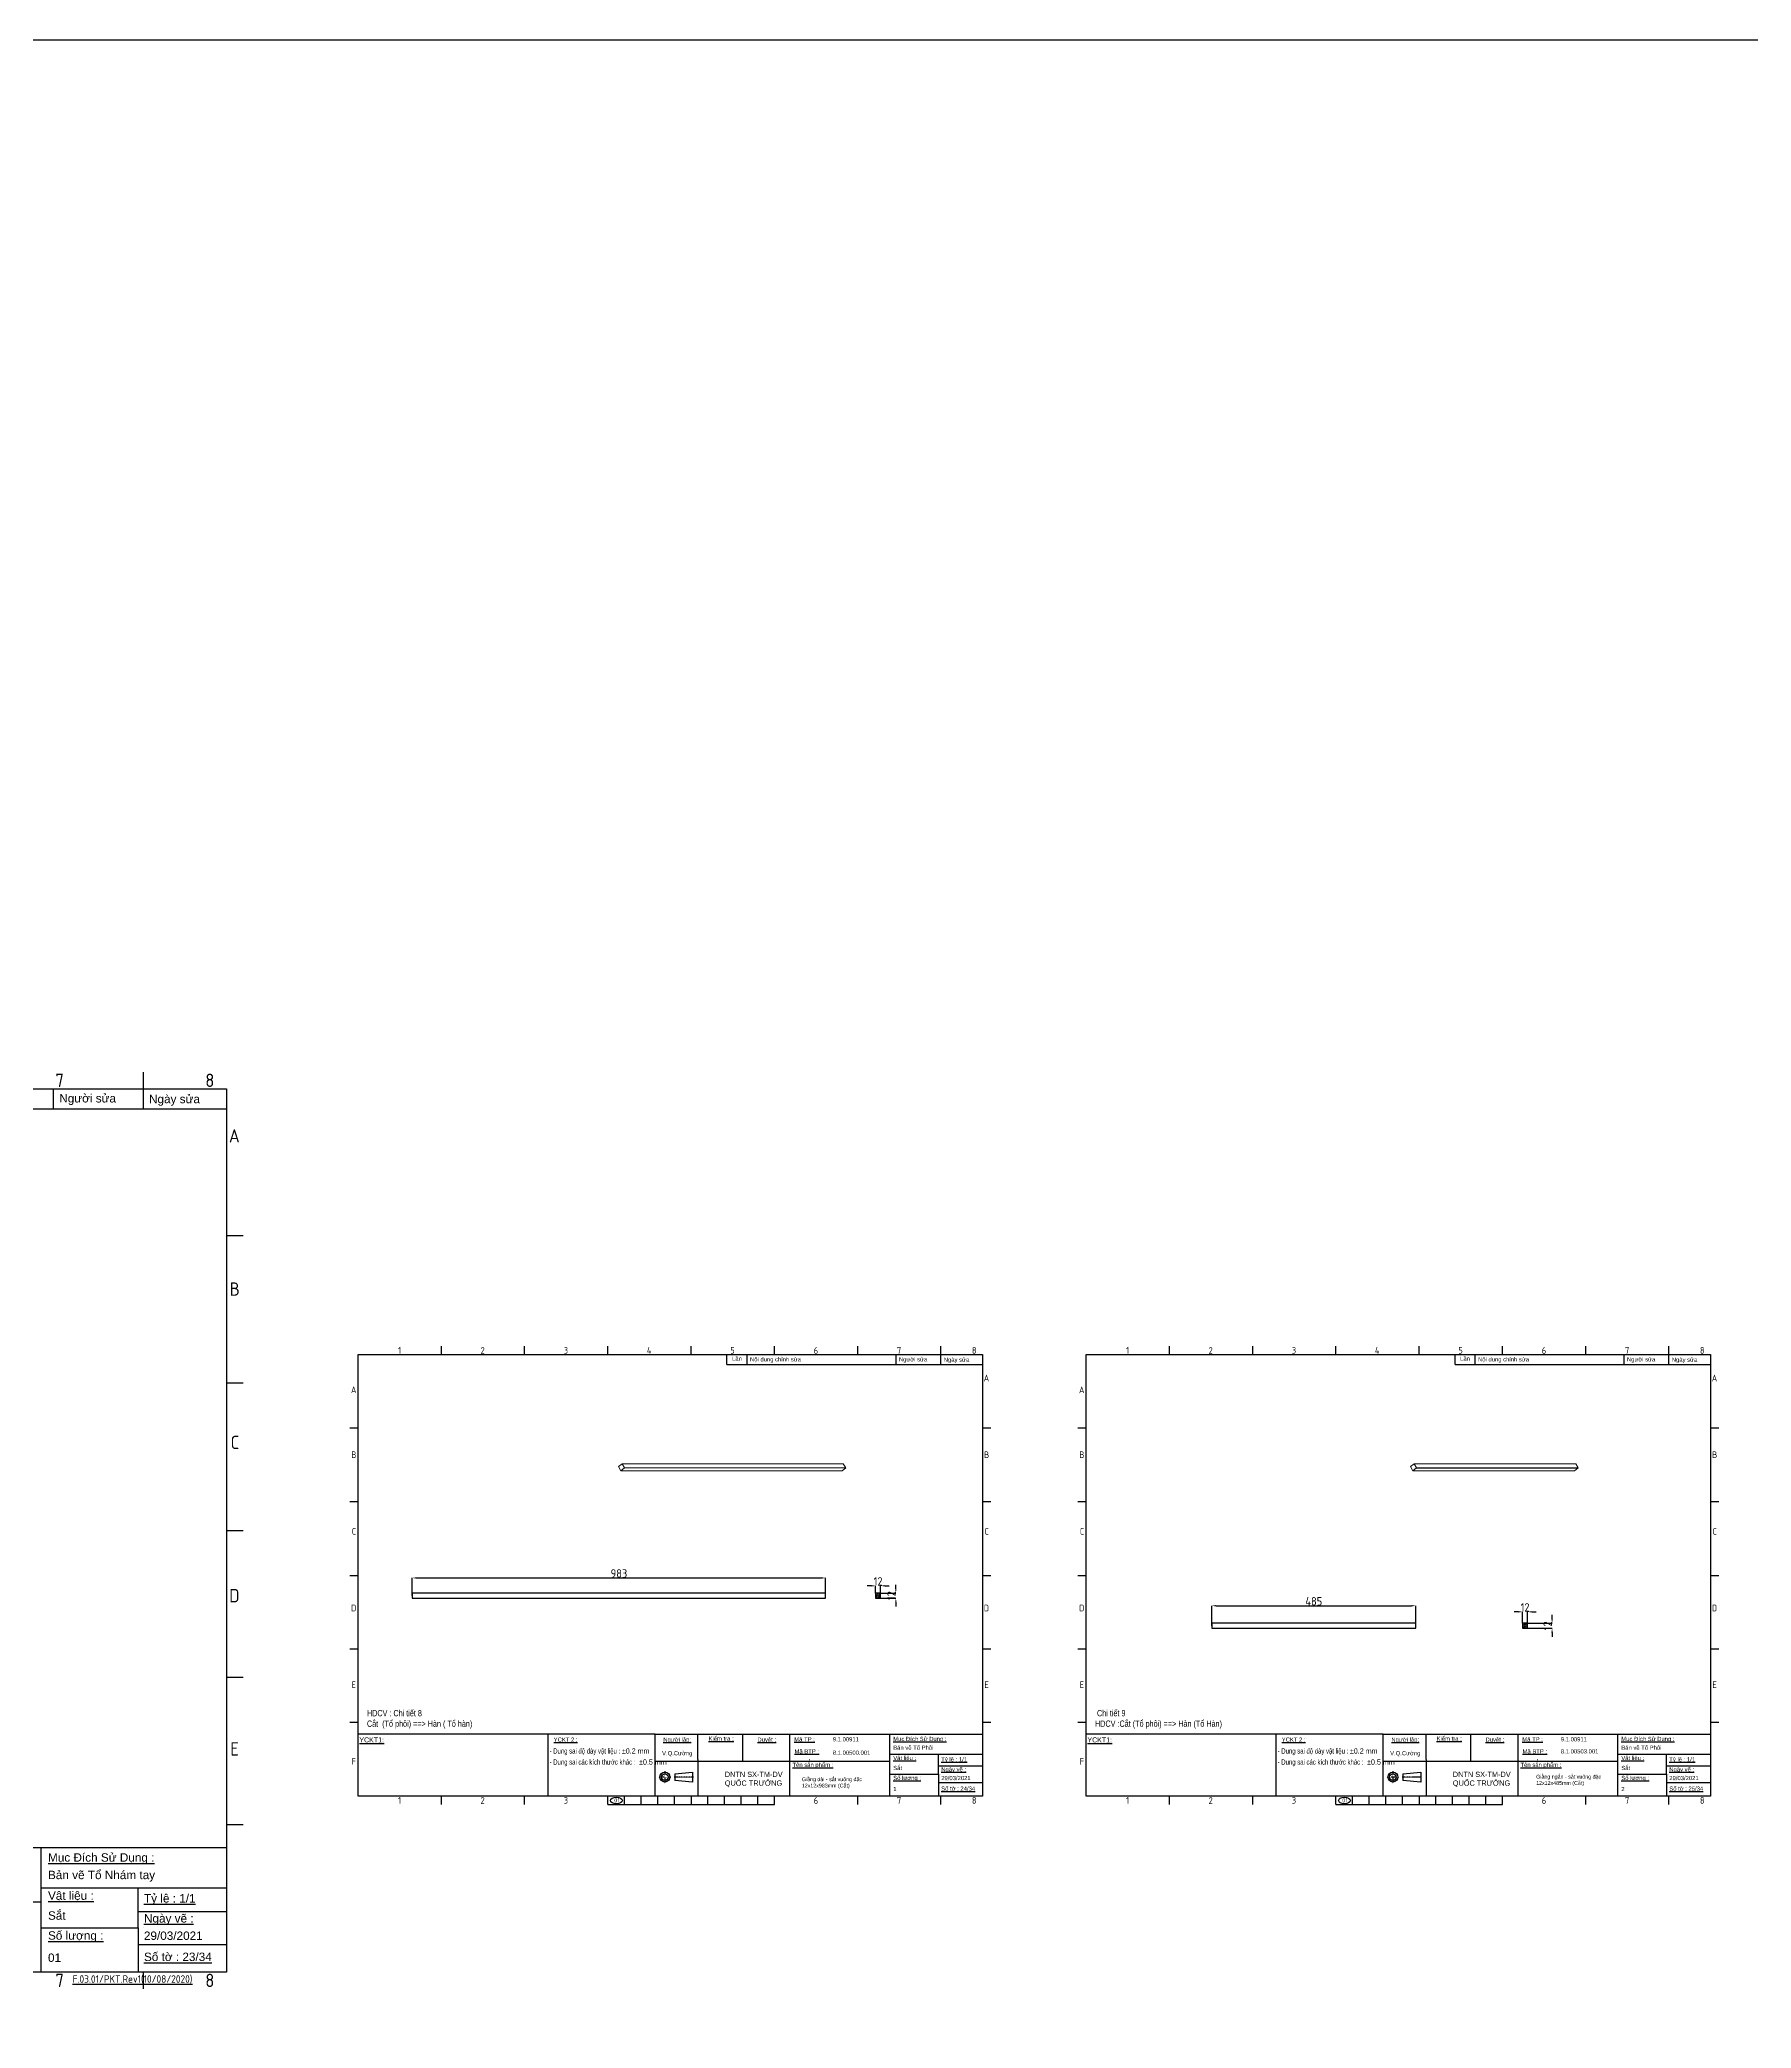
# Model space of a CAD drawing. Header units: millimetres. Extents: x -205945 to -46279, y 28253 to 108078.
# Drawn here: x -95726 to -91656, y 42287 to 47014 of the extents above; entities that cross this region are included whole.
import ezdxf

# ---------------------------------------------------------------- set-up
doc = ezdxf.new("R2010")
doc.units = ezdxf.units.MM
doc.header["$PDMODE"] = 2
for name, pattern in [('CENTER', [2, 1.25, -0.25, 0.25, -0.25]), ('CENTERX2', [4, 2.5, -0.5, 0.5, -0.5]), ('CONTPVMNIL', [0])]:
    doc.linetypes.add(name, pattern=pattern)
doc.layers.get('0').update_dxf_attribs({"linetype": 'CONTPVMNIL'})
doc.layers.get('DEFPOINTS').update_dxf_attribs({"color": 6})
for name, color, linetype in [('CENTER', 1, 'CENTERX2'), ('FRAME050', 6, 'Continuous'), ('MAIN', 7, 'Continuous')]:
    doc.layers.add(name, color=color, linetype=linetype)
doc.styles.add('ISOCP', font='isocp')
doc.styles.add('SLDTEXTSTYLE3', font='TXT', dxfattribs={"width": 0.65, "bigfont": 'bigfont'})
doc.styles.get("Standard").update_dxf_attribs({"font": 'isocp.shx'})
doc.styles.add('style1', font='arial.ttf', dxfattribs={"width": 0.75})
doc.dimstyles.new('Dim20$0', dxfattribs={"dimtxt": 20, "dimasz": 10, "dimexe": 0, "dimexo": 0, "dimgap": 0.6, "dimtad": 1, "dimtoh": 1, "dimdsep": 46, "dimtxsty": 'ISOCP', "dimcen": 0, "dimclrd": 3, "dimclre": 3, "dimclrt": 7, "dimadec": 3, "dimazin": 2, "dimtp": 0.05, "dimtm": 0.05, "dimtfac": 0.7, "dimtofl": 0, "dimtmove": 0, "dimatfit": 3, "dimfxl": 0, "dimtolj": 1, "dimarcsym": 0})

# ---------------------------------------------------------------- blocks, each defined once
blk = doc.blocks.new('*D125')
at = {"color": 3, "lineweight": -2, "ltscale": 30, "transparency": 16777216}
for p, q in [((-94840.2, 43315.8), (-94840.2, 43357.9)), ((-94830.2, 43357.9), (-93867.2, 43357.9)), ((-93857.2, 43315.8), (-93857.2, 43357.9))]:
    blk.add_line(p, q, dxfattribs=at)
at = {"color": 3, "ltscale": 30, "transparency": 16777216}
for points in [[(-94830.2, 43359.5), (-94830.2, 43356.2), (-94840.2, 43357.9)], [(-93867.2, 43359.5), (-93867.2, 43356.2), (-93857.2, 43357.9)]]:
    blk.add_solid(points, dxfattribs=at)
at = {"layer": 'DEFPOINTS', "color": 0, "ltscale": 30, "transparency": 16777216}
for p in [(-93857.2, 43357.9), (-94840.2, 43315.8), (-93857.2, 43315.8)]:
    blk.add_point(p, dxfattribs=at)
at = {"color": 7, "ltscale": 30, "transparency": 16777216, "insert": (-94348.7, 43368.5), "char_height": 20, "attachment_point": 5, "style": 'ISOCP'}
blk.add_mtext('\\A1;983', dxfattribs=at)
blk = doc.blocks.new('ẢERHAEEH')
at = {"layer": 'FRAME050'}
for p, q in [((-261.36, 213.96), (-261.36, 217.92)), ((-221.76, 213.96), (-221.76, 217.92)), ((-182.16, 213.96), (-182.16, 217.92)), ((-142.56, 213.96), (-142.56, 217.92)), ((-102.96, 213.96), (-102.96, 217.92)), ((-63.36, 213.96), (-63.36, 217.92)), ((-23.76, 213.96), (-23.76, 217.92)), ((-300.96, 178.96), (-304.92, 178.96)), ((0, 178.96), (-3.96, 178.96)), ((-300.96, 143.96), (-304.92, 143.96)), ((0, 143.96), (-3.96, 143.96)), ((-304.92, 108.96), (-300.96, 108.96)), ((-3.96, 108.96), (0, 108.96)), ((-300.96, 73.96), (-304.92, 73.96)), ((0, 73.96), (-3.96, 73.96)), ((-300.96, 38.96), (-304.92, 38.96)), ((0, 38.96), (-3.96, 38.96)), ((-261.36, 0), (-261.36, 3.96)), ((-221.76, 0), (-221.76, 3.96)), ((-182.16, 0), (-182.16, 3.96)), ((-182.16, 0), (-102.96, 0)), ((-174.24, 0), (-174.24, 3.96)), ((-166.32, 0), (-166.32, 3.96)), ((-158.4, 0), (-158.4, 3.96)), ((-150.48, 0), (-150.48, 3.96)), ((-142.56, 3.96), (-142.56, 0)), ((-134.64, 0), (-134.64, 3.96)), ((-126.72, 0), (-126.72, 3.96)), ((-118.8, 0), (-118.8, 3.96)), ((-110.88, 0), (-110.88, 3.96)), ((-102.96, 0), (-102.96, 3.96)), ((-63.36, 0), (-63.36, 3.96)), ((-23.76, 0), (-23.76, 3.96))]:
    blk.add_line(p, q, dxfattribs=at)
at = {"layer": 'MAIN', "color": 7, "linetype": 'Continuous'}
blk.add_lwpolyline([(-300.96, 213.96), (-3.96, 213.96), (-3.96, 3.96), (-300.96, 3.96)], close=True, dxfattribs=at)
at = {"layer": 'FRAME050', "style": 'ISOCP'}
for s, p in [('1', (-281.95, 214.36)), ('2', (-242.72, 214.28)), ('3', (-203.13, 214.42)), ('4', (-163.63, 214.36)), ('5', (-123.93, 214.42)), ('6', (-84.25, 214.28)), ('7', (-44.67, 214.36)), ('8', (-9.03, 214.36)), ('A', (-3.41, 201.17)), ('A', (-304.37, 195.59)), ('B', (-304.21, 164.74)), ('B', (-3.25, 164.74)), ('C', (-303.97, 128.3)), ('C', (-3.01, 128.3)), ('D', (-304.3, 91.87)), ('D', (-3.34, 91.87)), ('E', (-304.05, 55.44)), ('E', (-3.09, 55.44)), ('F', (-304.05, 19.01)), ('1', (-281.95, 0.4)), ('2', (-242.72, 0.32)), ('3', (-203.13, 0.46)), ('6', (-84.25, 0.32)), ('7', (-44.67, 0.4)), ('8', (-9.03, 0.4))]:
    blk.add_text(s, height=3.17, dxfattribs=at).set_placement(p)
blk = doc.blocks.new('*D126')
at = {"color": 3, "lineweight": -2, "ltscale": 30, "transparency": 16777216}
for p, q in [((-93748.4, 43339.1), (-93758.4, 43339.1)), ((-93738.4, 43321.8), (-93738.4, 43339.1)), ((-93726.4, 43321.8), (-93726.4, 43339.1)), ((-93716.4, 43339.1), (-93706.4, 43339.1))]:
    blk.add_line(p, q, dxfattribs=at)
at = {"color": 3, "ltscale": 30, "transparency": 16777216}
for points in [[(-93748.4, 43340.7), (-93748.4, 43337.4), (-93738.4, 43339.1)], [(-93716.4, 43340.7), (-93716.4, 43337.4), (-93726.4, 43339.1)]]:
    blk.add_solid(points, dxfattribs=at)
at = {"layer": 'DEFPOINTS', "color": 0, "ltscale": 30, "transparency": 16777216}
for p in [(-93738.4, 43321.8), (-93726.4, 43339.1), (-93726.4, 43321.8)]:
    blk.add_point(p, dxfattribs=at)
at = {"color": 7, "ltscale": 30, "transparency": 16777216, "insert": (-93732.4, 43349.7), "char_height": 20, "attachment_point": 5, "style": 'ISOCP'}
blk.add_mtext('\\A1;12', dxfattribs=at)
blk = doc.blocks.new('*D127')
at = {"color": 3, "lineweight": -2, "ltscale": 30, "transparency": 16777216}
for p, q in [((-93726.4, 43321.8), (-93690.3, 43321.8)), ((-93726.4, 43309.8), (-93690.3, 43309.8)), ((-93690.3, 43331.8), (-93690.3, 43341.8)), ((-93690.3, 43299.8), (-93690.3, 43289.8))]:
    blk.add_line(p, q, dxfattribs=at)
at = {"color": 3, "ltscale": 30, "transparency": 16777216}
for points in [[(-93691.9, 43331.8), (-93688.6, 43331.8), (-93690.3, 43321.8)], [(-93691.9, 43299.8), (-93688.6, 43299.8), (-93690.3, 43309.8)]]:
    blk.add_solid(points, dxfattribs=at)
at = {"layer": 'DEFPOINTS', "color": 0, "ltscale": 30, "transparency": 16777216}
for p in [(-93726.4, 43321.8), (-93726.4, 43309.8), (-93690.3, 43309.8)]:
    blk.add_point(p, dxfattribs=at)
at = {"color": 7, "ltscale": 30, "transparency": 16777216, "insert": (-93700.9, 43315.8), "char_height": 20, "attachment_point": 5, "rotation": 90, "style": 'ISOCP'}
blk.add_mtext('\\A1;12', dxfattribs=at)
blk = doc.blocks.new('*D130')
at = {"color": 3, "lineweight": -2, "ltscale": 30, "transparency": 16777216}
for p, q in [((-92938.8, 43244.1), (-92938.8, 43291.7)), ((-92928.8, 43291.7), (-92463.8, 43291.7)), ((-92453.8, 43250.1), (-92453.8, 43291.7))]:
    blk.add_line(p, q, dxfattribs=at)
at = {"color": 3, "ltscale": 30, "transparency": 16777216}
for points in [[(-92928.8, 43293.4), (-92928.8, 43290.1), (-92938.8, 43291.7)], [(-92463.8, 43293.4), (-92463.8, 43290.1), (-92453.8, 43291.7)]]:
    blk.add_solid(points, dxfattribs=at)
at = {"layer": 'DEFPOINTS', "color": 0, "ltscale": 30, "transparency": 16777216}
for p in [(-92453.8, 43291.7), (-92938.8, 43244.1), (-92453.8, 43250.1)]:
    blk.add_point(p, dxfattribs=at)
at = {"color": 7, "ltscale": 30, "transparency": 16777216, "insert": (-92696.3, 43302.3), "char_height": 20, "attachment_point": 5, "style": 'ISOCP'}
blk.add_mtext('\\A1;485', dxfattribs=at)
blk = doc.blocks.new('*D128')
at = {"color": 3, "lineweight": -2, "ltscale": 30, "transparency": 16777216}
for p, q in [((-92209.8, 43277.3), (-92219.8, 43277.3)), ((-92199.8, 43250.1), (-92199.8, 43277.3)), ((-92187.8, 43250.1), (-92187.8, 43277.3)), ((-92177.8, 43277.3), (-92167.8, 43277.3))]:
    blk.add_line(p, q, dxfattribs=at)
at = {"color": 3, "ltscale": 30, "transparency": 16777216}
for points in [[(-92209.8, 43279), (-92209.8, 43275.6), (-92199.8, 43277.3)], [(-92177.8, 43279), (-92177.8, 43275.6), (-92187.8, 43277.3)]]:
    blk.add_solid(points, dxfattribs=at)
at = {"layer": 'DEFPOINTS', "color": 0, "ltscale": 30, "transparency": 16777216}
for p in [(-92187.8, 43277.3), (-92199.8, 43250.1), (-92187.8, 43250.1)]:
    blk.add_point(p, dxfattribs=at)
at = {"color": 7, "ltscale": 30, "transparency": 16777216, "insert": (-92193.8, 43287.9), "char_height": 20, "attachment_point": 5, "style": 'ISOCP'}
blk.add_mtext('\\A1;12', dxfattribs=at)
blk = doc.blocks.new('*D129')
at = {"color": 3, "lineweight": -2, "ltscale": 30, "transparency": 16777216}
for p, q in [((-92129.6, 43260.1), (-92129.6, 43270.1)), ((-92187.8, 43250.1), (-92129.6, 43250.1)), ((-92187.8, 43238.1), (-92129.6, 43238.1)), ((-92129.6, 43228.1), (-92129.6, 43218.1))]:
    blk.add_line(p, q, dxfattribs=at)
at = {"color": 3, "ltscale": 30, "transparency": 16777216}
for points in [[(-92131.3, 43260.1), (-92128, 43260.1), (-92129.6, 43250.1)], [(-92131.3, 43228.1), (-92128, 43228.1), (-92129.6, 43238.1)]]:
    blk.add_solid(points, dxfattribs=at)
at = {"layer": 'DEFPOINTS', "color": 0, "ltscale": 30, "transparency": 16777216}
for p in [(-92187.8, 43250.1), (-92187.8, 43238.1), (-92129.6, 43238.1)]:
    blk.add_point(p, dxfattribs=at)
at = {"color": 7, "ltscale": 30, "transparency": 16777216, "insert": (-92140.2, 43244.1), "char_height": 20, "attachment_point": 5, "rotation": 90, "style": 'ISOCP'}
blk.add_mtext('\\A1;12', dxfattribs=at)

msp = doc.modelspace()

# ---------------------------------------------------------------- hatches: boundary and pattern name
at = {"ltscale": 30}
h = msp.add_hatch(dxfattribs=at)
h.set_pattern_fill('ANSI31', color=256)
h.set_pattern_definition([(45, (4828.4095, -24.2793), (-2.24506403, 2.24506403), [])])
h.paths.add_polyline_path([(-93726.42, 43321.752), (-93738.42, 43321.752), (-93738.42, 43309.752), (-93726.42, 43309.752)])
h = msp.add_hatch(dxfattribs=at)
h.set_pattern_fill('ANSI31', color=256)
h.set_pattern_definition([(45, (6366.9933, -95.886), (-2.24506403, 2.24506403), [])])
h.paths.add_polyline_path([(-92187.836, 43250.146), (-92199.836, 43250.146), (-92199.836, 43238.146), (-92187.836, 43238.146)])

# ---------------------------------------------------------------- linework, layer by layer
at = {"color": 0, "linetype": 'Continuous', "lineweight": 0, "extrusion": (-0.535174, 2.97331e-14, 0.844742)}
for p, q in [((-94341.415, 43629.332, 0), (-94349.76, 43622.52, 0)), ((-93815.339, 43629.332, 0), (-94341.415, 43629.332, 0)), ((-94335.66, 43619.454, 0), (-94341.415, 43629.332, 0)), ((-93809.584, 43619.454, 0), (-93815.339, 43629.332, 0)), ((-92457.975, 43629.332, 0), (-92466.32, 43622.52, 0)), ((-92073.341, 43629.332, 0), (-92457.975, 43629.332, 0)), ((-92452.22, 43619.454, 0), (-92457.975, 43629.332, 0)), ((-92067.586, 43619.454, 0), (-92073.341, 43629.332, 0)), ((-94349.76, 43622.52, 0), (-94344.005, 43612.641, 0)), ((-94344.005, 43612.641, 0), (-94335.66, 43619.454, 0)), ((-93817.929, 43612.641, 0), (-94344.005, 43612.641, 0)), ((-93809.584, 43619.454, 0), (-94335.66, 43619.454, 0)), ((-93817.929, 43612.641, 0), (-93809.584, 43619.454, 0)), ((-92466.32, 43622.52, 0), (-92460.565, 43612.641, 0)), ((-92460.565, 43612.641, 0), (-92452.22, 43619.454, 0)), ((-92075.931, 43612.641, 0), (-92460.565, 43612.641, 0)), ((-92067.586, 43619.454, 0), (-92452.22, 43619.454, 0)), ((-92075.931, 43612.641, 0), (-92067.586, 43619.454, 0))]:
    msp.add_line(p, q, dxfattribs=at)
at = {"ltscale": 30}
msp.add_line((-92452.22, 43619.454, 0), (-92067.586, 43619.454, 0), dxfattribs=at)
for p, q in [((-94262.835, 42986.856, 0), (-94969.011, 42986.856, 0)), ((-94518.073, 42986.856, 0), (-94518.073, 42838.891, 0)), ((-94055.309, 42986.856, 0), (-94055.309, 42922.343, 0)), ((-93704.367, 42939.093, 0), (-93704.367, 42986.856, 0)), ((-92531.412, 42986.856, 0), (-93237.588, 42986.856, 0)), ((-92786.65, 42986.856, 0), (-92786.65, 42838.891, 0)), ((-92323.886, 42986.856, 0), (-92323.886, 42922.343, 0)), ((-91972.944, 42939.093, 0), (-91972.944, 42986.856, 0)), ((-94262.835, 42922.343, 0), (-93942.055, 42922.343, 0)), ((-94160.858, 42926.445, 0), (-94160.858, 42838.891, 0)), ((-93896.492, 42926.445, 0), (-93895.851, 42926.445, 0)), ((-92531.412, 42922.343, 0), (-92210.632, 42922.343, 0)), ((-92429.435, 42926.445, 0), (-92429.435, 42838.891, 0)), ((-92165.069, 42926.445, 0), (-92164.428, 42926.445, 0)), ((-93589.166, 42910.957, 0), (-93484.011, 42910.957, 0)), ((-91857.743, 42910.957, 0), (-91752.588, 42910.957, 0)), ((-93589.166, 42871.743, 0), (-93484.011, 42871.743, 0)), ((-91857.743, 42871.743, 0), (-91752.588, 42871.743, 0)), ((-95722.489, 42621.264, 0), (-95722.489, 42716.79, 0)), ((-95492.087, 42564.992, 0), (-95281.778, 42564.992, 0)), ((-95492.087, 42486.564, 0), (-95281.778, 42486.564, 0))]:
    msp.add_line(p, q)
at = {"ltscale": 3}
for p, q in [((-93942.055, 42922.343, 0), (-93704.367, 42922.343, 0)), ((-92210.632, 42922.343, 0), (-91972.944, 42922.343, 0)), ((-96197.866, 42587.763, 0), (-95722.489, 42587.763, 0))]:
    msp.add_line(p, q, dxfattribs=at)
at = {"linetype": 'ByBlock'}
for p, q in [((-93589.166, 42891.691, 0), (-93589.166, 42838.891, 0)), ((-91857.743, 42891.691, 0), (-91857.743, 42838.891, 0)), ((-95492.087, 42526.46, 0), (-95492.087, 42420.86, 0))]:
    msp.add_line(p, q, dxfattribs=at)
at = {"ltscale": 30}
msp.add_lwpolyline([(-135875.365, 47014.308), (-66788.624, 47014.308), (-66788.624, 28252.757), (-135875.365, 28252.757)], close=True, dxfattribs=at)
at = {"ltscale": 30, "elevation": 0}
for points in [[(-94840.216, 43309.752), (-93857.216, 43309.752), (-93857.216, 43321.752), (-94840.216, 43321.752)], [(-93738.42, 43309.752), (-93726.42, 43309.752), (-93726.42, 43321.752), (-93738.42, 43321.752)], [(-92938.817, 43238.146), (-92453.817, 43238.146), (-92453.817, 43250.146), (-92938.817, 43250.146)], [(-92199.836, 43238.146), (-92187.836, 43238.146), (-92187.836, 43250.146), (-92199.836, 43250.146)]]:
    msp.add_lwpolyline(points, close=True, dxfattribs=at)
at = {"color": 1}
for centre in [(-94354.748, 42828.761, 0), (-92623.324, 42828.761, 0)]:
    msp.add_ellipse(centre, major_axis=(-14.053, 0), ratio=0.55171628, dxfattribs=at)
at = {"layer": 'CENTER', "color": 1, "linetype": 'CENTER', "ltscale": 0.05}
for p, q in [((-94225.32, 42884.525, 0), (-94253.843, 42884.525, 0)), ((-94239.581, 42898.786, 0), (-94239.581, 42870.264, 0)), ((-92493.897, 42884.525, 0), (-92522.42, 42884.525, 0)), ((-92508.158, 42898.786, 0), (-92508.158, 42870.264, 0))]:
    msp.add_line(p, q, dxfattribs=at)
at = {"layer": 'CENTER'}
for p, q in [((-94171.213, 42884.525, 0), (-94217.429, 42884.525, 0)), ((-92439.79, 42884.525, 0), (-92486.006, 42884.525, 0))]:
    msp.add_line(p, q, dxfattribs=at)
at = {"layer": 'MAIN'}
for p, q in [((-95693.122, 44472.86, 0), (-95693.122, 44520.86, 0)), ((-95479.778, 44472.86, 0), (-95479.778, 44520.86, 0)), ((-96497.398, 44472.86, 0), (-95281.778, 44472.86, 0)), ((-94091.821, 43864.891, 0), (-94091.821, 43888.891, 0)), ((-94043.821, 43864.891, 0), (-94043.821, 43888.891, 0)), ((-93689.683, 43864.891, 0), (-93689.683, 43888.891, 0)), ((-93583.011, 43864.891, 0), (-93583.011, 43888.891, 0)), ((-92360.398, 43864.891, 0), (-92360.398, 43888.891, 0)), ((-92312.398, 43864.891, 0), (-92312.398, 43888.891, 0)), ((-91958.26, 43864.891, 0), (-91958.26, 43888.891, 0)), ((-91851.588, 43864.891, 0), (-91851.588, 43888.891, 0)), ((-94091.821, 43864.891, 0), (-93484.011, 43864.891, 0)), ((-92360.398, 43864.891, 0), (-91752.588, 43864.891, 0)), ((-94262.835, 42986.856, 0), (-93484.011, 42986.856, 0)), ((-94262.835, 42922.343, 0), (-94262.835, 42986.856, 0)), ((-94160.858, 42926.445, 0), (-94160.858, 42986.856, 0)), ((-93942.055, 42939.093, 0), (-93942.055, 42986.856, 0)), ((-92531.412, 42986.856, 0), (-91752.588, 42986.856, 0)), ((-92531.412, 42922.343, 0), (-92531.412, 42986.856, 0)), ((-92429.435, 42926.445, 0), (-92429.435, 42986.856, 0)), ((-92210.632, 42939.093, 0), (-92210.632, 42986.856, 0)), ((-94262.835, 42838.891, 0), (-94262.835, 42922.343, 0)), ((-93942.055, 42891.691, 0), (-93942.055, 42939.093, 0)), ((-93704.367, 42939.093, 0), (-93484.011, 42939.093, 0)), ((-93704.367, 42891.691, 0), (-93704.367, 42939.093, 0)), ((-93589.166, 42891.691, 0), (-93589.166, 42939.093, 0)), ((-92531.412, 42838.891, 0), (-92531.412, 42922.343, 0)), ((-92210.632, 42891.691, 0), (-92210.632, 42939.093, 0)), ((-91972.944, 42939.093, 0), (-91752.588, 42939.093, 0)), ((-91972.944, 42891.691, 0), (-91972.944, 42939.093, 0)), ((-91857.743, 42891.691, 0), (-91857.743, 42939.093, 0)), ((-94215.607, 42892.366, 0), (-94173.468, 42896.286, 0)), ((-94215.607, 42892.366, 0), (-94215.607, 42876.684, 0)), ((-94173.468, 42872.764, 0), (-94215.607, 42876.684, 0)), ((-94173.468, 42896.286, 0), (-94173.468, 42872.764, 0)), ((-93942.055, 42838.891, 0), (-93942.055, 42891.691, 0)), ((-93704.367, 42891.691, 0), (-93589.166, 42891.691, 0)), ((-93704.367, 42838.891, 0), (-93704.367, 42891.691, 0)), ((-93583.413, 42891.691, 0), (-93583.203, 42891.691, 0)), ((-92484.184, 42892.366, 0), (-92442.045, 42896.286, 0)), ((-92484.184, 42892.366, 0), (-92484.184, 42876.684, 0)), ((-92442.045, 42872.764, 0), (-92484.184, 42876.684, 0)), ((-92442.045, 42896.286, 0), (-92442.045, 42872.764, 0)), ((-92210.632, 42838.891, 0), (-92210.632, 42891.691, 0)), ((-91972.944, 42891.691, 0), (-91857.743, 42891.691, 0)), ((-91972.944, 42838.891, 0), (-91972.944, 42891.691, 0)), ((-91851.99, 42891.691, 0), (-91851.78, 42891.691, 0)), ((-96839.426, 42716.79, 0), (-95281.778, 42716.79, 0)), ((-95722.489, 42621.264, 0), (-95281.778, 42621.264, 0)), ((-95722.489, 42526.46, 0), (-95722.489, 42621.264, 0)), ((-95492.087, 42526.46, 0), (-95492.087, 42621.264, 0)), ((-95722.489, 42526.46, 0), (-95492.087, 42526.46, 0)), ((-95722.489, 42420.86, 0), (-95722.489, 42526.46, 0)), ((-95480.581, 42526.46, 0), (-95480.162, 42526.46, 0))]:
    msp.add_line(p, q, dxfattribs=at)
for centre, radius in [((-94239.581, 42884.525, 0), 11.761), ((-94239.581, 42884.525, 0), 7.841), ((-92508.158, 42884.525, 0), 11.761), ((-92508.158, 42884.525, 0), 7.841)]:
    msp.add_circle(centre, radius, dxfattribs=at)

# ---------------------------------------------------------------- block references
for p, xscale, yscale, zscale in [((-95242.178, 42381.26, 0), 10, 10, 10), ((-93464.211, 42819.091, 0), 5, 5, 5), ((-91732.788, 42819.091, 0), 5, 5, 5)]:
    msp.add_blockref('ẢERHAEEH', p, dxfattribs=dict(xscale=xscale, yscale=yscale, zscale=zscale))

# ---------------------------------------------------------------- texts
at = {"color": 0, "attachment_point": 1, "style": 'SLDTEXTSTYLE3'}
for s, insert, char_height, width in [('{\\fArial|b0|i0|c0|p34;\\W1;\\C256;Người sửa}', (-95679.723, 44508.088, 0), 20, 366.50686), ('{\\fArial|b0|i0|c0|p34;\\W1;\\C256;Ngày sửa}', (-95466.38, 44506.354, 0), 20, 366.50686), ('{\\fArial|b0|i0|c0|p34;\\W1;\\C256;Nội dung chỉnh sửa}', (-94037.122, 43882.505, 0), 10, 183.25343), ('{\\fArial|b0|i0|c0|p34;\\W1;\\C256;Người sửa}', (-93682.984, 43882.505, 0), 10, 183.25343), ('{\\fArial|b0|i0|c0|p34;\\W1;\\C256;Ngày sửa}', (-93576.312, 43881.638, 0), 10, 183.25343), ('{\\fArial|b0|i0|c0|p34;\\W1;\\C256;Nội dung chỉnh sửa}', (-92305.699, 43882.505, 0), 10, 183.25343), ('{\\fArial|b0|i0|c0|p34;\\W1;\\C256;Người sửa}', (-91951.561, 43882.505, 0), 10, 183.25343), ('{\\fArial|b0|i0|c0|p34;\\W1;\\C256;Ngày sửa}', (-91844.889, 43881.638, 0), 10, 183.25343), ('{\\fArial|b0|i0|c0|p34;\\W1;\\L\\C256;YCKT 2 :}', (-94503.841, 42978.52, 0), 10, 69.4708), ('{\\fArial|b0|i0|c0|p34;\\W1;\\L\\C256;Người lập:}', (-94243.252, 42978.52, 0), 10, 69.4708), ('{\\fArial|b0|i0|c0|p34;\\W1;\\L\\C256;Kiểm tra :}', (-94135.624, 42980.942, 0), 10, 69.4708), ('{\\fArial|b0|i0|c0|p34;\\W1;\\L\\C256;Duyệt :}', (-94019.388, 42978.52, 0), 10, 69.4708), ('{\\fArial|b0|i0|c0|p34;\\W1;\\L\\C256;Mã TP :}', (-93931.818, 42979.235, 0), 10, 69.4708), ('{\\fArial|b0|i0|c0|p34;\\W1;\\C256;9.1.00911}', (-93840.174, 42979.382, 0), 10, 69.4708), ('{\\fArial|b0|i0|c0|p34;\\W1;\\L\\C256;Mục Đích Sử Dụng :}', (-93696.397, 42980.146, 0), 10, 132.60042), ('{\\fArial|b0|i0|c0|p34;\\W1;\\L\\C256;YCKT 2 :}', (-92772.418, 42978.52, 0), 10, 69.4708), ('{\\fArial|b0|i0|c0|p34;\\W1;\\L\\C256;Người lập:}', (-92511.829, 42978.52, 0), 10, 69.4708), ('{\\fArial|b0|i0|c0|p34;\\W1;\\L\\C256;Kiểm tra :}', (-92404.201, 42980.942, 0), 10, 69.4708), ('{\\fArial|b0|i0|c0|p34;\\W1;\\L\\C256;Duyệt :}', (-92287.965, 42978.52, 0), 10, 69.4708), ('{\\fArial|b0|i0|c0|p34;\\W1;\\L\\C256;Mã TP :}', (-92200.395, 42979.235, 0), 10, 69.4708), ('{\\fArial|b0|i0|c0|p34;\\W1;\\C256;9.1.00911}', (-92108.751, 42979.382, 0), 10, 69.4708), ('{\\fArial|b0|i0|c0|p34;\\W1;\\L\\C256;Mục Đích Sử Dụng :}', (-91964.974, 42980.146, 0), 10, 132.60042), ('{\\fArial|b0|i0|c0|p34; - Dung sai độ dày vật liệu : \\W0.933;%%P0.2 mm}', (-94517.526, 42952.781, 0), 12.5, 402.93533), ('{\\fArial|b0|i0|c0|p34; - Dung sai các kích thước khác : \\W0.933; %%P0.5 mm}', (-94517.526, 42926.514, 0), 12.5, 402.93533), ('{\\fArial|b0|i0|c0|p34;\\W1;\\C256;V.Q.Cường}', (-94246.15, 42946.263, 0), 10, 69.4708), ('{\\fArial|b0|i0|c0|p34;\\W1;\\L\\C256;Tên sản phẩm :}', (-93936.002, 42918.578, 0), 10, 101.78068), ('{\\fArial|b0|i0|c0|p34;\\W1;\\L\\C256;Mã BTP :}', (-93931.176, 42950.608, 0), 10, 69.4708), ('{\\fArial|b0|i0|c0|p34;\\W1;\\C256;8.1.00500.001}', (-93840.174, 42947.461, 0), 10, 69.4708), ('{\\fArial|b0|i0|c0|p34;\\W1;\\L\\C256;Vật liệu :}', (-93696.397, 42934.833, 0), 10, 69.4708), ('{\\fArial|b0|i0|c0|p34;\\W1;\\C256;Bản vẽ Tổ Phôi}', (-93696.397, 42959.379, 0), 10, 132.60042), ('{\\fArial|b0|i0|c0|p34;\\W1;\\L\\C256;Tỷ lệ : 1/1}', (-93582.275, 42931.572, 0), 10, 69.4708), ('{\\fArial|b0|i0|c0|p34; - Dung sai độ dày vật liệu : \\W0.933;%%P0.2 mm}', (-92786.103, 42952.781, 0), 12.5, 402.93533), ('{\\fArial|b0|i0|c0|p34; - Dung sai các kích thước khác : \\W0.933; %%P0.5 mm}', (-92786.103, 42926.514, 0), 12.5, 402.93533), ('{\\fArial|b0|i0|c0|p34;\\W1;\\C256;V.Q.Cường}', (-92514.727, 42946.263, 0), 10, 69.4708), ('{\\fArial|b0|i0|c0|p34;\\W1;\\L\\C256;Tên sản phẩm :}', (-92204.579, 42918.578, 0), 10, 101.78068), ('{\\fArial|b0|i0|c0|p34;\\W1;\\L\\C256;Mã BTP :}', (-92199.753, 42950.608, 0), 10, 69.4708), ('{\\fArial|b0|i0|c0|p34;\\W1;\\C256;8.1.00503.001}', (-92108.751, 42950.688, 0), 10, 69.4708), ('{\\fArial|b0|i0|c0|p34;\\W1;\\L\\C256;Vật liệu :}', (-91964.974, 42934.833, 0), 10, 69.4708), ('{\\fArial|b0|i0|c0|p34;\\W1;\\C256;Bản vẽ Tổ Phôi}', (-91964.974, 42959.379, 0), 10, 132.60042), ('{\\fArial|b0|i0|c0|p34;\\W1;\\L\\C256;Tỷ lệ : 1/1}', (-91850.852, 42931.572, 0), 10, 69.4708), ('{\\fArial|b0|i0|c0|p34;\\W1;\\C256;DNTN SX-TM-DV QUỐC TRƯỞNG}', (-94097.127, 42897.246, 0), 12.5, 186.26577), ('{\\fArial|b0|i0|c0|p34;\\W1;\\C256;Giằng dài - sắt vuông đặc 12x12x983mm (Cắt)}', (-93913.884, 42883.772, 0), 9, 209.51737), ('{\\fArial|b0|i0|c0|p34;\\W1;\\L\\C256;Số lượng :}', (-93696.397, 42887.431, 0), 10, 69.4708), ('{\\fArial|b0|i0|c0|p34;\\W1;\\C256;Sắt }', (-93696.397, 42911.132, 0), 10, 69.4708), ('{\\fArial|b0|i0|c0|p34;\\W1;\\L\\C256;Ngày vẽ :}', (-93582.275, 42907.783, 0), 10, 69.4708), ('{\\fArial|b0|i0|c0|p34;\\W1;\\C256;DNTN SX-TM-DV QUỐC TRƯỞNG}', (-92365.704, 42897.246, 0), 12.5, 186.26577), ('{\\fArial|b0|i0|c0|p34;\\W1;\\C256;Giằng ngắn - sắt vuông đặc 12x12x485mm (Cắt)}', (-92167.456, 42889.938, 0), 9, 235.12179), ('{\\fArial|b0|i0|c0|p34;\\W1;\\L\\C256;Số lượng :}', (-91964.974, 42887.431, 0), 10, 69.4708), ('{\\fArial|b0|i0|c0|p34;\\W1;\\C256;Sắt }', (-91964.974, 42911.132, 0), 10, 69.4708), ('{\\fArial|b0|i0|c0|p34;\\W1;\\L\\C256;Ngày vẽ :}', (-91850.852, 42907.783, 0), 10, 69.4708), ('{\\fArial|b0|i0|c0|p34;\\W1;\\C256;1}', (-93696.397, 42861.031, 0), 10, 69.4708), ('{\\fArial|b0|i0|c0|p34;\\W1;\\L\\C256;Số tờ : 24/34}', (-93582.275, 42862.048, 0), 10, 91.72327), ('{\\fArial|b0|i0|c0|p34;\\W1;\\C256;2}', (-91964.974, 42861.031, 0), 10, 69.4708), ('{\\fArial|b0|i0|c0|p34;\\W1;\\L\\C256;Số tờ : 25/34}', (-91850.852, 42862.048, 0), 10, 91.47895), ('{\\fArial|b0|i0|c0|p34;\\W1;\\L\\C256;Mục Đích Sử Dụng :}', (-95706.55, 42703.37, 0), 20, 265.20084), ('{\\fArial|b0|i0|c0|p34;\\W1;\\C256;Bản vẽ Tổ Nhám tay}', (-95706.55, 42661.837, 0), 20, 265.20084), ('{\\fArial|b0|i0|c0|p34;\\W1;\\L\\C256;Vật liệu :}', (-95706.55, 42612.743, 0), 20, 138.94161), ('{\\fArial|b0|i0|c0|p34;\\W1;\\L\\C256;Tỷ lệ : 1/1}', (-95478.307, 42606.223, 0), 20, 138.94161), ('{\\fArial|b0|i0|c0|p34;\\W1;\\C256;Sắt }', (-95706.55, 42565.342, 0), 20, 138.94161), ('{\\fArial|b0|i0|c0|p34;\\W1;\\L\\C256;Ngày vẽ :}', (-95478.307, 42558.645, 0), 20, 138.94161), ('{\\fArial|b0|i0|c0|p34;\\W1;\\L\\C256;Số lượng :}', (-95706.55, 42517.94, 0), 20, 138.94161), ('{\\fArial|b0|i0|c0|p34;\\W1;\\C256;01}', (-95706.55, 42465.14, 0), 20, 138.94161), ('{\\fArial|b0|i0|c0|p34;\\W1;\\L\\C256;Số tờ : 23/34}', (-95478.307, 42467.175, 0), 20, 165.5958)]:
    msp.add_mtext(s, dxfattribs=dict(at, insert=insert, char_height=char_height, width=width))
at = {"attachment_point": 1}
for s, insert, char_height, width in [('{\\fArial|b0|i0|c0|p34;Lần}', (-94079.738, 43884.158, 0), 10, 24.50884), ('{\\fArial|b0|i0|c0|p34;Lần}', (-92348.315, 43884.158, 0), 10, 24.50884), ('{\\fArial|b0|i0|c0|p34;\\LYCKT1:}', (-94966.059, 42978.876, 0), 12, 28.97216), ('{\\fArial|b0|i0|c0|p34;\\LYCKT1:}', (-93234.636, 42978.876, 0), 12, 28.97216), ('{\\fArial|b0|i0|c0|p34;29/03/2021}', (-93582.361, 42887.165, 0), 10, 11.98235), ('{\\fArial|b0|i0|c0|p34;29/03/2021}', (-91850.938, 42887.165, 0), 10, 11.98235), ('{\\fArial|b0|i0|c0|p34;29/03/2021}', (-95478.478, 42517.407, 0), 20, 11.98235), ('{\\LF.03.01/PKT.Rev1(10/08/2020)}', (-95648.101, 42413.404, 0), 18, 28.97216)]:
    msp.add_mtext(s, dxfattribs=dict(at, insert=insert, char_height=char_height, width=width))
at = {"ltscale": 30, "char_height": 15, "width": 329.01361, "attachment_point": 1, "style": 'style1'}
for s, insert in [('HDCV : Chi tiết 8^JCắt  (Tổ phôi) ==> Hàn ( Tổ hàn)', (-94948.048, 43043.952, 0)), (' Chi tiết 9^JHDCV :Cắt (Tổ phôi) ==> Hàn (Tổ Hàn)', (-93216.625, 43043.952, 0))]:
    msp.add_mtext(s, dxfattribs=dict(at, insert=insert))
at = {"color": 7, "char_height": 10, "width": 24.50884, "attachment_point": 1}
for insert in [(-94360.228, 42834.232, 0), (-92628.805, 42834.232, 0)]:
    msp.add_mtext('01', dxfattribs=dict(at, insert=insert))

# ---------------------------------------------------------------- dimensions: what is measured, and where the dimension line sits
at = {"ltscale": 30}
for base, p1, p2, picture, middle in [((-93857.216, 43357.855, 0), (-94840.216, 43315.752, 0), (-93857.216, 43315.752, 0), '*D125', (-94348.716, 43357.855, 0)), ((-93726.42, 43339.082, 0), (-93738.42, 43321.752, 0), (-93726.42, 43321.752, 0), '*D126', (-93732.42, 43339.082, 0)), ((-92453.817, 43291.724, 0), (-92938.817, 43244.146, 0), (-92453.817, 43250.146, 0), '*D130', (-92696.317, 43291.724, 0)), ((-92187.836, 43277.312, 0), (-92199.836, 43250.146, 0), (-92187.836, 43250.146, 0), '*D128', (-92193.836, 43277.312, 0))]:
    dim = msp.add_linear_dim(base=base, p1=p1, p2=p2, dimstyle='Dim20$0', dxfattribs=at)
    dim.commit()
    dim.dimension.update_dxf_attribs({"geometry": picture, "text_midpoint": middle, "dimtype": 160})
for base, p1, p2, picture, middle in [((-93690.265, 43309.752, 0), (-93726.42, 43321.752, 0), (-93726.42, 43309.752, 0), '*D127', (-93690.265, 43315.752, 0)), ((-92129.618, 43238.146, 0), (-92187.836, 43250.146, 0), (-92187.836, 43238.146, 0), '*D129', (-92129.618, 43244.146, 0))]:
    dim = msp.add_linear_dim(base=base, p1=p1, p2=p2, angle=90, dimstyle='Dim20$0', dxfattribs=at)
    dim.commit()
    dim.dimension.update_dxf_attribs({"geometry": picture, "text_midpoint": middle, "dimtype": 160})

doc.saveas('drawing.dxf')
